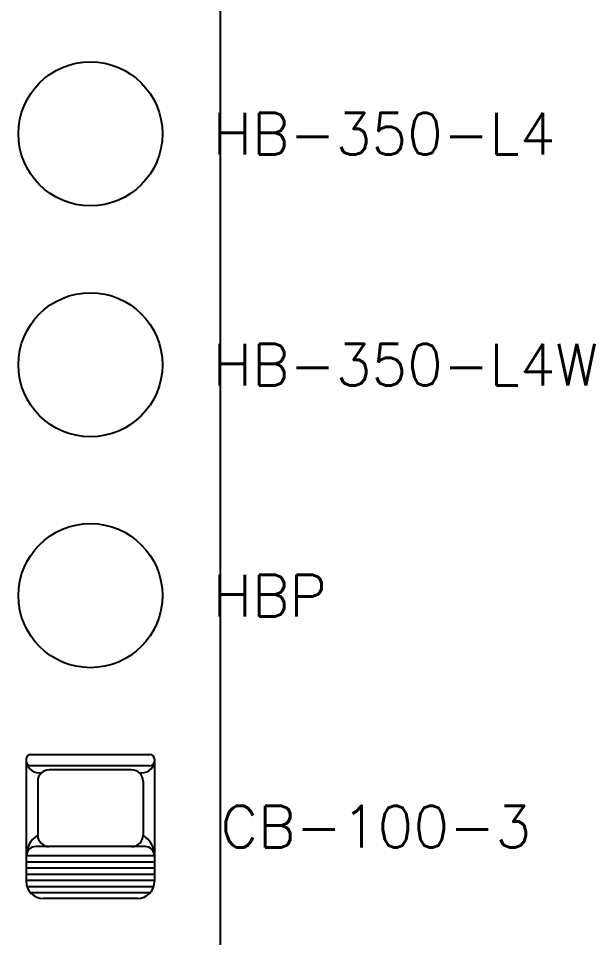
# Model space of a CAD drawing. Header units: inches. Extents: x -179 to 78, y 1 to 666.
# Drawn here: x -66.61 to -63.29, y 35.22 to 40.51 of the extents above; entities that cross this region are included whole.
import ezdxf

# ---------------------------------------------------------------- set-up
doc = ezdxf.new("R2010")
doc.units = ezdxf.units.IN
doc.header["$MEASUREMENT"] = 0
doc.styles.add('ROMANS', font='ROMANS.shx')

# ---------------------------------------------------------------- blocks, each defined once
blk = doc.blocks.new('HBP')
blk.add_circle((0, 0), 0.415)
at = {"style": 'ROMANS'}
blk.add_text('HBP', height=0.24, dxfattribs=at).set_placement((0.7043, -0.12))
blk = doc.blocks.new('HB-350-L4')
blk.add_circle((0, 0), 0.415)
at = {"style": 'ROMANS'}
blk.add_text('HB-350-L4', height=0.24, dxfattribs=at).set_placement((0.7043, -0.12))
blk = doc.blocks.new('HB-350-L4W')
blk.add_circle((0, 0), 0.415)
at = {"style": 'ROMANS'}
blk.add_text('HB-350-L4W', height=0.24, dxfattribs=at).set_placement((0.7043, -0.12))
blk = doc.blocks.new('CB-100-3')
for p, q in [((-0.3696, 0.388), (-0.3696, 0.3764)), ((-0.3694, 0.3731), (-0.3694, -0.3167)), ((-0.3426, 0.415), (0.3426, 0.415)), ((0.3694, 0.3731), (0.3694, -0.3167)), ((0.3696, 0.388), (0.3696, 0.3764)), ((0.3426, 0.3493), (-0.3426, 0.3493)), ((0.2376, 0.3267), (-0.2376, 0.3267)), ((-0.3032, 0.261), (-0.3032, -0.0499)), ((0.3032, 0.261), (0.3032, -0.0499)), ((0.3147, -0.1156), (-0.3147, -0.1156)), ((0.3694, -0.1691), (-0.3694, -0.1691)), ((0.3694, -0.2046), (-0.3694, -0.2046)), ((0.3694, -0.2401), (-0.3694, -0.2401)), ((0.3694, -0.2756), (-0.3694, -0.2756)), ((0.3694, -0.3111), (-0.3694, -0.3111)), ((0.3648, -0.3466), (-0.3648, -0.3466)), ((0.3445, -0.3821), (-0.3445, -0.3821)), ((0.2711, -0.415), (-0.2711, -0.415))]:
    blk.add_line(p, q)
for centre, radius, start, end in [((-0.3426, 0.388), 0.027, 90, 180), ((-0.3426, 0.3764), 0.027, 180, 270), ((-0.2943, 0.3855), 0.0762, 189.3383, 280.3118), ((0.2943, 0.3855), 0.0762, 259.6882, 350.6617), ((0.3426, 0.388), 0.027, 0, 90), ((0.3426, 0.3764), 0.027, 270, 0), ((-0.2376, 0.261), 0.0657, 90, 180), ((0.2376, 0.261), 0.0657, 0, 90), ((-0.2278, -0.1697), 0.1416, 122.1791, 180.2423), ((-0.2376, -0.0499), 0.0657, 180, 270), ((0.2376, -0.0499), 0.0657, 270, 0), ((0.2278, -0.1697), 0.1416, 359.7577, 57.8209), ((-0.3147, -0.1703), 0.0548, 90, 180), ((0.3147, -0.1703), 0.0548, 0, 90), ((-0.2711, -0.3167), 0.0983, 180, 270), ((0.2711, -0.3167), 0.0983, 270, 0)]:
    blk.add_arc(centre, radius, start, end)
at = {"insert": (0.75, 0), "char_height": 0.24, "width": 5.724, "attachment_point": 4, "style": 'ROMANS'}
blk.add_mtext('CB-100-3', dxfattribs=at)

msp = doc.modelspace()

# ---------------------------------------------------------------- linework, layer by layer
at = {"color": 1}
msp.add_line((-65.44978, 0.53073), (-65.44978, 152.93582), dxfattribs=at)

# ---------------------------------------------------------------- block references
for name, p in [('HB-350-L4', (-66.19981, 39.84661)), ('HB-350-L4W', (-66.19981, 38.51661)), ('HBP', (-66.19981, 37.18661)), ('CB-100-3', (-66.19978, 35.8566))]:
    msp.add_blockref(name, p)

doc.saveas('drawing.dxf')
